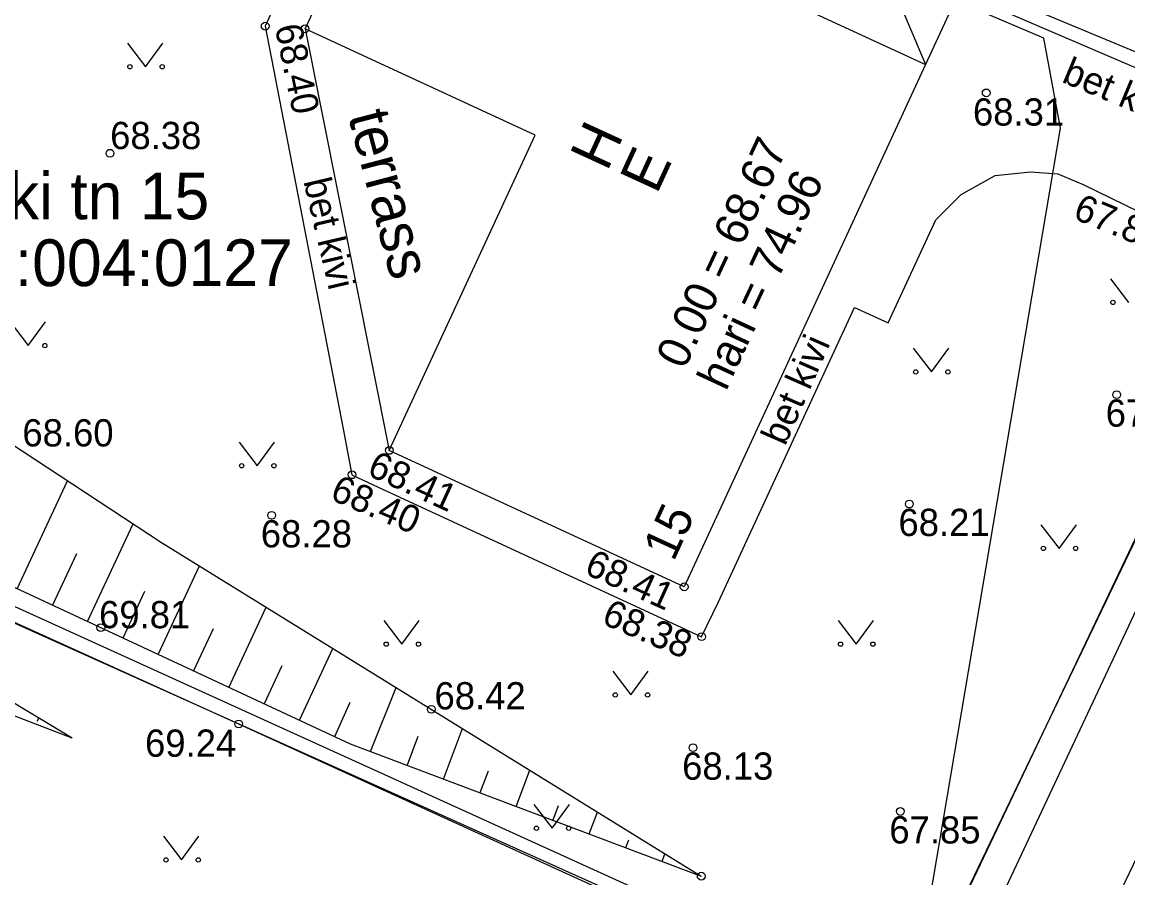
# Model space of a CAD drawing. Extents: x 640554 to 641014, y 6454407 to 6455050.
# Drawn here: x 640955.84 to 640984.24, y 6454821.13 to 6454843.12 of the extents above; entities that cross this region are included whole.
import ezdxf

# ---------------------------------------------------------------- set-up
doc = ezdxf.new("R2010")
doc.units = 0
for name, color, linetype in [('AED', 7, 'Continuous'), ('HALJASTUS', 7, 'Continuous'), ('HOONE', 7, 'Continuous'), ('KORGUS-EH2000', 7, 'Continuous'), ('KTRASS', 7, 'Continuous'), ('MOOTPIIR', 7, 'Continuous'), ('MPKAABEL', 7, 'Continuous'), ('PIIR', 7, 'Continuous'), ('RELJEEF', 7, 'Continuous'), ('TEE', 7, 'Continuous'), ('VTRASS', 7, 'Continuous')]:
    doc.layers.add(name, color=color, linetype=linetype)

msp = doc.modelspace()

# ---------------------------------------------------------------- linework, layer by layer
at = {"layer": 'AED'}
for points in [[(640978.47, 6454817.37), (640987.75, 6454836.72), (640985.56, 6454837.74)], [(640976.76, 6454813.73), (640978.47, 6454817.37), (640972.46, 6454820.03), (640961.4, 6454825.08), (640951.5, 6454829.57), (640944.24, 6454832.87)]]:
    msp.add_lwpolyline(points, dxfattribs=at)
at = {"layer": 'HALJASTUS'}
for p, q in [((640958.543, 6454842.579), (640959.006, 6454841.973)), ((640959.006, 6454841.973), (640959.452, 6454842.579)), ((640983.79, 6454836.523), (640984.254, 6454835.916)), ((640955.529, 6454835.413), (640955.992, 6454834.806)), ((640955.992, 6454834.806), (640956.438, 6454835.413)), ((640978.726, 6454834.737), (640979.19, 6454834.13)), ((640979.19, 6454834.13), (640979.635, 6454834.737)), ((640961.412, 6454832.324), (640961.876, 6454831.717)), ((640961.876, 6454831.717), (640962.321, 6454832.324)), ((640982.006, 6454830.201), (640982.469, 6454829.594)), ((640982.469, 6454829.594), (640982.915, 6454830.201)), ((640965.126, 6454827.739), (640965.589, 6454827.133)), ((640965.589, 6454827.133), (640966.035, 6454827.739)), ((640976.797, 6454827.739), (640977.261, 6454827.133)), ((640977.261, 6454827.133), (640977.706, 6454827.739)), ((640971.01, 6454826.436), (640971.473, 6454825.83)), ((640971.473, 6454825.83), (640971.919, 6454826.436)), ((640968.984, 6454823.01), (640969.448, 6454822.403)), ((640969.448, 6454822.403), (640969.893, 6454823.01)), ((640959.47, 6454822.195), (640959.933, 6454821.589)), ((640959.933, 6454821.589), (640960.379, 6454822.195))]:
    msp.add_line(p, q, dxfattribs=at)
msp.add_lwpolyline([(640988.12, 6454835.821), (640984.778, 6454828.709), (640982.088, 6454822.981), (640979.987, 6454818.508), (640978.845, 6454816.675), (640977.184, 6454813.172)], dxfattribs=at)
for centre in [(640958.605, 6454841.973), (640959.434, 6454841.973), (640983.853, 6454835.916), (640956.42, 6454834.806), (640978.789, 6454834.13), (640979.617, 6454834.13), (640961.475, 6454831.717), (640962.304, 6454831.717), (640982.068, 6454829.594), (640982.897, 6454829.594), (640965.188, 6454827.133), (640966.017, 6454827.133), (640976.86, 6454827.133), (640977.688, 6454827.133), (640971.072, 6454825.83), (640971.901, 6454825.83), (640969.047, 6454822.403), (640969.875, 6454822.403), (640959.532, 6454821.589), (640960.361, 6454821.589)]:
    msp.add_circle(centre, 0.055, dxfattribs=at)
at = {"layer": 'HOONE'}
for p, q in [((640976.679, 6454847.641), (640979.036, 6454842.03)), ((640963.104, 6454842.947), (640965.267, 6454832.112))]:
    msp.add_line(p, q, dxfattribs=at)
msp.add_lwpolyline([(640965.587, 6454848.243), (640979.036, 6454842.03), (640972.842, 6454828.607), (640965.267, 6454832.112), (640969.012, 6454840.218), (640963.104, 6454842.947)], close=True, dxfattribs=at)
msp.add_lwpolyline([(640974.958, 6454843.914), (640976.679, 6454847.641), (640980.757, 6454845.759), (640979.036, 6454842.03)], dxfattribs=at)
at = {"layer": 'KORGUS-EH2000'}
for centre in [(640962.081, 6454843.016), (640963.104, 6454842.947), (640980.6, 6454841.3), (640958.095, 6454839.749), (640983.949, 6454833.545), (640965.267, 6454832.112), (640964.309, 6454831.487), (640978.626, 6454830.735), (640962.248, 6454830.443), (640972.842, 6454828.607), (640957.857, 6454827.556), (640973.289, 6454827.324), (640966.348, 6454825.46), (640961.4, 6454825.08), (640973.069, 6454824.473), (640978.392, 6454822.834), (640973.28, 6454821.17)]:
    msp.add_circle(centre, 0.1, dxfattribs=at)
at = {"layer": 'KTRASS'}
msp.add_line((640989.398, 6454840.285), (640971.144, 6454847.895), dxfattribs=at)
at = {"layer": 'MOOTPIIR'}
msp.add_lwpolyline([(640944.152, 6454833.328), (640983.887, 6454815.258), (640971.921, 6454788.944), (640956.638, 6454788.636), (640931.393, 6454798.738)], close=True, dxfattribs=at)
at = {"layer": 'MPKAABEL'}
msp.add_lwpolyline([(640978.602, 6454817.328), (640982.508, 6454840.39), (640982.081, 6454842.706), (640971.641, 6454847.153), (640971.023, 6454846.82), (640970.609, 6454845.923)], dxfattribs=at)
at = {"layer": 'PIIR'}
for points in [[(641013.68, 6454863.97), (640978.05, 6454787.28), (640966.88, 6454793.12), (640978.51, 6454817.39), (640992.12, 6454846.02), (641000.54, 6454863.75), (641006.37, 6454870.95)], [(640966.88, 6454793.12), (640960.44, 6454789.58), (640932.2, 6454800.15), (640942.16, 6454826.69), (640944.4, 6454832.73), (640978.51, 6454817.39)], [(640966.88, 6454793.12), (640960.44, 6454789.58), (640932.2, 6454800.15), (640942.16, 6454826.69), (640944.4, 6454832.73), (640978.51, 6454817.39)]]:
    msp.add_lwpolyline(points, close=True, dxfattribs=at)
at = {"layer": 'RELJEEF'}
for p, q in [((640955.707, 6454828.559), (640957.001, 6454831.335)), ((640957.52, 6454827.714), (640958.691, 6454830.226)), ((640957.23, 6454829.458), (640956.614, 6454828.136)), ((640959.333, 6454826.869), (640960.393, 6454829.144)), ((640958.982, 6454828.483), (640958.426, 6454827.291)), ((640961.145, 6454826.024), (640962.106, 6454828.085)), ((640960.744, 6454827.53), (640960.239, 6454826.446)), ((640962.958, 6454825.179), (640963.819, 6454827.025)), ((640962.507, 6454826.578), (640962.052, 6454825.601)), ((640964.787, 6454824.373), (640965.44, 6454826.021)), ((640964.252, 6454825.636), (640963.864, 6454824.756)), ((640956.22, 6454825.154), (640956.265, 6454825.229)), ((640966.659, 6454823.667), (640967.148, 6454824.965)), ((640957.122, 6454824.714), (640957.122, 6454824.714)), ((640966.002, 6454824.76), (640965.723, 6454824.02)), ((640967.804, 6454823.871), (640967.594, 6454823.314)), ((640968.53, 6454822.961), (640968.881, 6454823.892)), ((640969.607, 6454822.982), (640969.466, 6454822.609)), ((640970.401, 6454822.256), (640970.614, 6454822.82)), ((640971.409, 6454822.093), (640971.337, 6454821.903)), ((640972.273, 6454821.55), (640972.347, 6454821.747)), ((640973.211, 6454821.204), (640973.208, 6454821.197)), ((640973.28, 6454821.17), (640973.28, 6454821.17))]:
    msp.add_line(p, q, dxfattribs=at)
for points in [[(640970.44, 6454852.67), (640966.475, 6454856.231), (640963.231, 6454858.015), (640959.987, 6454859.287), (640958.911, 6454859.465), (640957.556, 6454859.378), (640956.038, 6454858.836), (640955.062, 6454857.936), (640953.433, 6454854.475), (640951.25, 6454848.754), (640947.35, 6454838.358), (640946.732, 6454836.113), (640946.851, 6454834.648), (640946.901, 6454833.937), (640947.833, 6454832.472), (640951.454, 6454830.541), (640964.261, 6454824.571), (640973.28, 6454821.17)], [(640970.44, 6454852.67), (640962.603, 6454855.828), (640958.363, 6454856.917), (640957.658, 6454856.125), (640953.41, 6454844.158), (640951.028, 6454837.181), (640950.757, 6454835.663), (640951.949, 6454834.654), (640959.415, 6454829.75), (640973.28, 6454821.17)], [(640957.122, 6454824.714), (640950.728, 6454828.562), (640948.923, 6454829.546), (640946.193, 6454830.106), (640944.714, 6454829.365), (640942.247, 6454823.31), (640935.553, 6454806.736), (640935.155, 6454804.325), (640935.155, 6454802.579), (640935.762, 6454801.079), (640936.71, 6454799.978), (640939.139, 6454798.687), (640944.05, 6454796.851), (640955.888, 6454792.504), (640957.259, 6454792.093)], [(640957.122, 6454824.714), (640951.368, 6454826.932), (640949.168, 6454827.279), (640948.192, 6454827.105), (640944.739, 6454821.644), (640939.499, 6454809.355), (640938.3, 6454805.231), (640938.278, 6454803.929), (640938.441, 6454803.061), (640939.428, 6454801.868), (640947.972, 6454797.552), (640957.259, 6454792.093)]]:
    msp.add_lwpolyline(points, dxfattribs=at)
at = {"layer": 'TEE'}
for points in [[(640987.72, 6454842.37), (640975.843, 6454847.969), (640965.013, 6454849.452), (640962.27, 6454843.43), (640962.081, 6454843.016), (640964.08, 6454832.67), (640964.309, 6454831.487), (640964.85, 6454831.23), (640972.39, 6454827.74), (640973.289, 6454827.324), (640973.72, 6454828.22), (640977.217, 6454835.789), (640978.079, 6454835.39), (640979.303, 6454838.04), (640979.952, 6454838.687), (640980.831, 6454839.173), (640981.735, 6454839.272), (640982.438, 6454839.22), (640983.086, 6454838.942), (640985.56, 6454837.74)], [(640976.76, 6454813.73), (640978.12, 6454812.61), (640979.116, 6454812.09), (640980.409, 6454812.959), (640983.963, 6454820.598), (640990.996, 6454835.241)]]:
    msp.add_lwpolyline(points, dxfattribs=at)
at = {"layer": 'VTRASS'}
msp.add_lwpolyline([(640989.21, 6454839.898), (640972.01, 6454847.278), (640971.601, 6454847.454), (640971.294, 6454847.462), (640971.08, 6454847.318), (640970.752, 6454846.591), (640970.472, 6454845.987)], dxfattribs=at)

# ---------------------------------------------------------------- texts
at = {"layer": 'HOONE'}
for s, height, rotation, p in [('terrass', 1.08, 284.7237, (640964.205, 6454840.711)), ('H', 1.08, 65.3155, (640970.862, 6454839.259)), ('0.00 = 68.67', 0.84375, 65.0686, (640972.852, 6454834.168)), ('E', 1.08, 65.3155, (640972.138, 6454838.673)), ('hari = 74.96', 0.84375, 65.0686, (640973.916, 6454833.613)), ('15', 0.9, 65.3155, (640972.57, 6454829.235))]:
    msp.add_text(s, height=height, rotation=rotation, dxfattribs=at).set_placement(p)
at = {"layer": 'KORGUS-EH2000'}
for s, rotation, p in [(' 68.40', 281.7755, (640962.269, 6454843.253)), (' 67.85', 337.7583, (640982.556, 6454838.18)), (' 68.41', 335.4878, (640964.428, 6454831.598)), (' 68.40', 337.0311, (640963.476, 6454830.965)), (' 68.41', 335.4878, (640970.008, 6454829.066)), (' 68.38', 336.7425, (640970.451, 6454827.774))]:
    msp.add_text(s, height=0.7, rotation=rotation, dxfattribs=at).set_placement(p)
for s, p in [(' 68.31', (640979.998, 6454840.46)), (' 68.38', (640957.838, 6454839.856)), (' 67.85', (640983.408, 6454832.722)), (' 68.60', (640955.583, 6454832.214)), (' 68.21', (640978.085, 6454829.913)), (' 68.28', (640961.708, 6454829.62)), (' 69.81', (640957.553, 6454827.543)), (' 68.42', (640966.169, 6454825.457)), (' 69.24', (640958.734, 6454824.24)), (' 68.13', (640972.529, 6454823.65)), (' 67.85', (640977.851, 6454822.011))]:
    msp.add_text(s, height=0.7, dxfattribs=at).set_placement(p)
at = {"layer": 'PIIR'}
for s, p in [('Rukki tn 15', (640952.616, 6454838.051)), ('69403:004:0127', (640951.187, 6454836.335))]:
    msp.add_text(s, height=1.2, dxfattribs=at).set_placement(p)
at = {"layer": 'TEE'}
for rotation, p in [(337.374, (640982.511, 6454841.589)), (283.1817, (640963.059, 6454839.034)), (66.2899, (640975.434, 6454832.206))]:
    msp.add_text('bet kivi', height=0.7, rotation=rotation, dxfattribs=at).set_placement(p)

doc.saveas('drawing.dxf')
